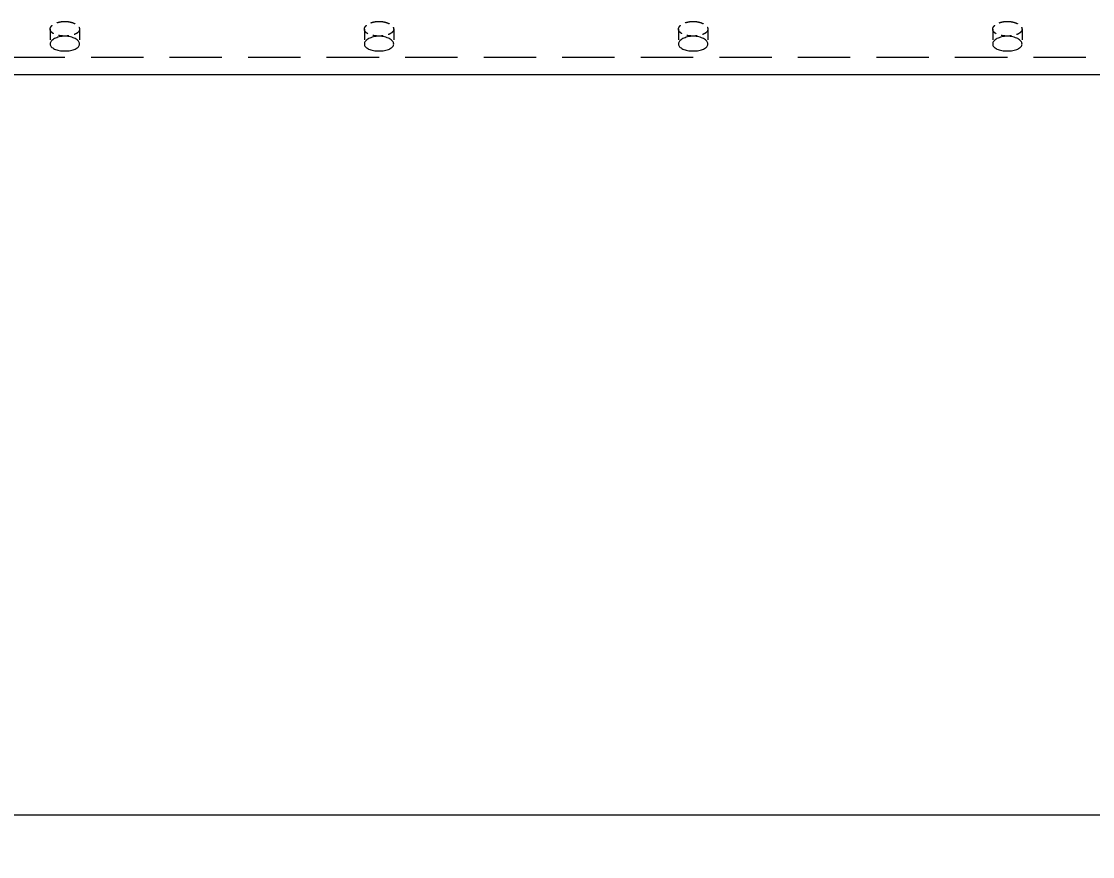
# Model space of a CAD drawing. Header units: millimetres. Extents: x -46397 to 283259, y -8690 to 23983.
# Drawn here: x 157301 to 157813, y -67 to 332 of the extents above; entities that cross this region are included whole.
import ezdxf

# ---------------------------------------------------------------- set-up
doc = ezdxf.new("R2010")
doc.units = ezdxf.units.MM
doc.linetypes.add('HIDDENX2', pattern=[0.75, 0.5, -0.25])
doc.layers.get('Defpoints').update_dxf_attribs({"lineweight": 0})
doc.layers.add('flashshoot', color=7, linetype='Continuous')
doc.layers.add('PHANTOM 2', color=8, linetype='Continuous', lineweight=0)
doc.styles.add('GHI CHÚ 1', font='isocp_IV25.ttf', dxfattribs={"width": 0.8})
doc.dimstyles.new('1-30SCALE', dxfattribs={"dimtxt": 75, "dimasz": 75, "dimexe": 37.5, "dimexo": 30, "dimgap": 30, "dimtad": 1, "dimtoh": 1, "dimdec": 0, "dimdsep": 46, "dimtxsty": 'GHI CHÚ 1', "dimcen": 0.09, "dimclrd": 256, "dimclre": 256, "dimclrt": 2, "dimadec": 0, "dimazin": 0, "dimtfac": 1, "dimtdec": 0, "dimtofl": 0, "dimtmove": 0, "dimatfit": 3, "dimfxl": 1, "dimlwd": 0, "dimlwe": 0, "dimarcsym": 0})

# ---------------------------------------------------------------- blocks, each defined once
blk = doc.blocks.new('A$C90275d84')
at = {"color": 1, "linetype": 'HIDDENX2', "lineweight": 0, "ltscale": 50}
blk.add_line((101.37, 1960), (101.37, -3000), dxfattribs=at)
at = {"color": 2, "linetype": 'Continuous', "lineweight": 0, "ltscale": 10}
blk.add_line((109.55, 1960), (109.55, -3000), dxfattribs=at)
at = {"color": 1, "linetype": 'HIDDENX2', "lineweight": 0, "ltscale": 10}
for p, q in [((87.79, -1183), (94.87, -1183)), ((87.79, -1197), (94.87, -1197)), ((87.79, -1333), (94.87, -1333)), ((87.79, -1347), (94.87, -1347)), ((87.79, -1483), (94.87, -1483)), ((87.79, -1497), (94.87, -1497)), ((87.79, -1633), (94.87, -1633)), ((87.79, -1647), (94.87, -1647))]:
    blk.add_line(p, q, dxfattribs=at)
for points in [[(84.08, -1190), (84.08, -1190.44), (84.1, -1190.89), (84.2, -1191.8), (84.28, -1192.25), (84.48, -1193.11), (84.6, -1193.52), (84.88, -1194.29), (85.04, -1194.64), (85.38, -1195.26), (85.57, -1195.55), (85.97, -1196.07), (86.19, -1196.29), (86.64, -1196.65), (86.88, -1196.78), (87.34, -1196.96), (87.57, -1197), (88.01, -1197), (88.23, -1196.96), (88.68, -1196.78), (88.89, -1196.65), (89.3, -1196.29), (89.5, -1196.07), (89.86, -1195.55), (90.02, -1195.26), (90.3, -1194.64), (90.43, -1194.29), (90.66, -1193.52), (90.76, -1193.11), (90.92, -1192.25), (90.98, -1191.8), (91.06, -1190.89), (91.08, -1190.44), (91.08, -1189.56), (91.06, -1189.11), (90.98, -1188.2), (90.92, -1187.75), (90.76, -1186.89), (90.66, -1186.48), (90.43, -1185.71), (90.3, -1185.36), (90.02, -1184.74), (89.86, -1184.45), (89.5, -1183.93), (89.3, -1183.71), (88.89, -1183.35), (88.68, -1183.22), (88.23, -1183.04), (88.01, -1183), (87.57, -1183), (87.34, -1183.04), (86.88, -1183.22), (86.64, -1183.35), (86.19, -1183.71), (85.97, -1183.93), (85.57, -1184.45), (85.38, -1184.74), (85.04, -1185.36), (84.88, -1185.71), (84.6, -1186.48), (84.48, -1186.89), (84.28, -1187.75), (84.2, -1188.2), (84.1, -1189.11), (84.08, -1189.56), (84.08, -1190)], [(84.08, -1340), (84.08, -1340.44), (84.1, -1340.89), (84.2, -1341.8), (84.28, -1342.25), (84.48, -1343.11), (84.6, -1343.52), (84.88, -1344.29), (85.04, -1344.64), (85.38, -1345.26), (85.57, -1345.55), (85.97, -1346.07), (86.19, -1346.29), (86.64, -1346.65), (86.88, -1346.78), (87.34, -1346.96), (87.57, -1347), (88.01, -1347), (88.23, -1346.96), (88.68, -1346.78), (88.89, -1346.65), (89.3, -1346.29), (89.5, -1346.07), (89.86, -1345.55), (90.02, -1345.26), (90.3, -1344.64), (90.43, -1344.29), (90.66, -1343.52), (90.76, -1343.11), (90.92, -1342.25), (90.98, -1341.8), (91.06, -1340.89), (91.08, -1340.44), (91.08, -1339.56), (91.06, -1339.11), (90.98, -1338.2), (90.92, -1337.75), (90.76, -1336.89), (90.66, -1336.48), (90.43, -1335.71), (90.3, -1335.36), (90.02, -1334.74), (89.86, -1334.45), (89.5, -1333.93), (89.3, -1333.71), (88.89, -1333.35), (88.68, -1333.22), (88.23, -1333.04), (88.01, -1333), (87.57, -1333), (87.34, -1333.04), (86.88, -1333.22), (86.64, -1333.35), (86.19, -1333.71), (85.97, -1333.93), (85.57, -1334.45), (85.38, -1334.74), (85.04, -1335.36), (84.88, -1335.71), (84.6, -1336.48), (84.48, -1336.89), (84.28, -1337.75), (84.2, -1338.2), (84.1, -1339.11), (84.08, -1339.56), (84.08, -1340)], [(84.08, -1490), (84.08, -1490.44), (84.1, -1490.89), (84.2, -1491.8), (84.28, -1492.25), (84.48, -1493.11), (84.6, -1493.52), (84.88, -1494.29), (85.04, -1494.64), (85.38, -1495.26), (85.57, -1495.55), (85.97, -1496.07), (86.19, -1496.29), (86.64, -1496.65), (86.88, -1496.78), (87.34, -1496.96), (87.57, -1497), (88.01, -1497), (88.23, -1496.96), (88.68, -1496.78), (88.89, -1496.65), (89.3, -1496.29), (89.5, -1496.07), (89.86, -1495.55), (90.02, -1495.26), (90.3, -1494.64), (90.43, -1494.29), (90.66, -1493.52), (90.76, -1493.11), (90.92, -1492.25), (90.98, -1491.8), (91.06, -1490.89), (91.08, -1490.44), (91.08, -1489.56), (91.06, -1489.11), (90.98, -1488.2), (90.92, -1487.75), (90.76, -1486.89), (90.66, -1486.48), (90.43, -1485.71), (90.3, -1485.36), (90.02, -1484.74), (89.86, -1484.45), (89.5, -1483.93), (89.3, -1483.71), (88.89, -1483.35), (88.68, -1483.22), (88.23, -1483.04), (88.01, -1483), (87.57, -1483), (87.34, -1483.04), (86.88, -1483.22), (86.64, -1483.35), (86.19, -1483.71), (85.97, -1483.93), (85.57, -1484.45), (85.38, -1484.74), (85.04, -1485.36), (84.88, -1485.71), (84.6, -1486.48), (84.48, -1486.89), (84.28, -1487.75), (84.2, -1488.2), (84.1, -1489.11), (84.08, -1489.56), (84.08, -1490)], [(84.08, -1640), (84.08, -1640.44), (84.1, -1640.89), (84.2, -1641.8), (84.28, -1642.25), (84.48, -1643.11), (84.6, -1643.52), (84.88, -1644.29), (85.04, -1644.64), (85.38, -1645.26), (85.57, -1645.55), (85.97, -1646.07), (86.19, -1646.29), (86.64, -1646.65), (86.88, -1646.78), (87.34, -1646.96), (87.57, -1647), (88.01, -1647), (88.23, -1646.96), (88.68, -1646.78), (88.89, -1646.65), (89.3, -1646.29), (89.5, -1646.07), (89.86, -1645.55), (90.02, -1645.26), (90.3, -1644.64), (90.43, -1644.29), (90.66, -1643.52), (90.76, -1643.11), (90.92, -1642.25), (90.98, -1641.8), (91.06, -1640.89), (91.08, -1640.44), (91.08, -1639.56), (91.06, -1639.11), (90.98, -1638.2), (90.92, -1637.75), (90.76, -1636.89), (90.66, -1636.48), (90.43, -1635.71), (90.3, -1635.36), (90.02, -1634.74), (89.86, -1634.45), (89.5, -1633.93), (89.3, -1633.71), (88.89, -1633.35), (88.68, -1633.22), (88.23, -1633.04), (88.01, -1633), (87.57, -1633), (87.34, -1633.04), (86.88, -1633.22), (86.64, -1633.35), (86.19, -1633.71), (85.97, -1633.93), (85.57, -1634.45), (85.38, -1634.74), (85.04, -1635.36), (84.88, -1635.71), (84.6, -1636.48), (84.48, -1636.89), (84.28, -1637.75), (84.2, -1638.2), (84.1, -1639.11), (84.08, -1639.56), (84.08, -1640)]]:
    blk.add_open_spline(points, degree=3, knots=[0, 0, 0, 0, 1.318854, 1.318854, 2.637708, 2.637708, 3.956563, 3.956563, 5.275417, 5.275417, 6.59427, 6.59427, 7.913123, 7.913123, 9.231977, 9.231977, 10.55083, 10.55083, 11.869683, 11.869683, 13.188536, 13.188536, 14.507389, 14.507389, 15.826243, 15.826243, 17.145097, 17.145097, 18.463951, 18.463951, 19.782805, 19.782805, 21.10166, 21.10166, 22.420514, 22.420514, 23.739368, 23.739368, 25.058222, 25.058222, 26.377077, 26.377077, 27.69593, 27.69593, 29.014783, 29.014783, 30.333636, 30.333636, 31.652489, 31.652489, 32.971343, 32.971343, 34.290196, 34.290196, 35.609049, 35.609049, 36.927902, 36.927902, 38.246757, 38.246757, 39.565611, 39.565611, 40.884465, 40.884465, 42.203319, 42.203319, 42.203319, 42.203319], dxfattribs=at)
at = {"color": 2, "linetype": 'Continuous', "lineweight": 0, "ltscale": 10}
for points in [[(91.18, -1190), (91.18, -1189.56), (91.2, -1189.11), (91.3, -1188.2), (91.38, -1187.75), (91.57, -1186.89), (91.69, -1186.48), (91.98, -1185.71), (92.13, -1185.36), (92.47, -1184.74), (92.66, -1184.45), (93.06, -1183.93), (93.28, -1183.71), (93.73, -1183.35), (93.96, -1183.22), (94.42, -1183.04), (94.65, -1183), (95.09, -1183), (95.32, -1183.04), (95.76, -1183.22), (95.98, -1183.35), (96.39, -1183.71), (96.59, -1183.93), (96.94, -1184.45), (97.11, -1184.74), (97.39, -1185.36), (97.53, -1185.71), (97.76, -1186.48), (97.86, -1186.89), (98.02, -1187.75), (98.08, -1188.2), (98.16, -1189.11), (98.18, -1189.56), (98.18, -1190.44), (98.16, -1190.89), (98.08, -1191.8), (98.02, -1192.25), (97.86, -1193.11), (97.76, -1193.52), (97.53, -1194.29), (97.39, -1194.64), (97.11, -1195.26), (96.94, -1195.55), (96.59, -1196.07), (96.39, -1196.29), (95.98, -1196.65), (95.76, -1196.78), (95.32, -1196.96), (95.09, -1197), (94.65, -1197), (94.42, -1196.96), (93.96, -1196.78), (93.73, -1196.65), (93.28, -1196.29), (93.06, -1196.07), (92.66, -1195.55), (92.47, -1195.26), (92.13, -1194.64), (91.98, -1194.29), (91.69, -1193.52), (91.57, -1193.11), (91.38, -1192.25), (91.3, -1191.8), (91.2, -1190.89), (91.18, -1190.44), (91.18, -1190)], [(91.18, -1340), (91.18, -1339.56), (91.2, -1339.11), (91.3, -1338.2), (91.38, -1337.75), (91.57, -1336.89), (91.69, -1336.48), (91.98, -1335.71), (92.13, -1335.36), (92.47, -1334.74), (92.66, -1334.45), (93.06, -1333.93), (93.28, -1333.71), (93.73, -1333.35), (93.96, -1333.22), (94.42, -1333.04), (94.65, -1333), (95.09, -1333), (95.32, -1333.04), (95.76, -1333.22), (95.98, -1333.35), (96.39, -1333.71), (96.59, -1333.93), (96.94, -1334.45), (97.11, -1334.74), (97.39, -1335.36), (97.53, -1335.71), (97.76, -1336.48), (97.86, -1336.89), (98.02, -1337.75), (98.08, -1338.2), (98.16, -1339.11), (98.18, -1339.56), (98.18, -1340.44), (98.16, -1340.89), (98.08, -1341.8), (98.02, -1342.25), (97.86, -1343.11), (97.76, -1343.52), (97.53, -1344.29), (97.39, -1344.64), (97.11, -1345.26), (96.94, -1345.55), (96.59, -1346.07), (96.39, -1346.29), (95.98, -1346.65), (95.76, -1346.78), (95.32, -1346.96), (95.09, -1347), (94.65, -1347), (94.42, -1346.96), (93.96, -1346.78), (93.73, -1346.65), (93.28, -1346.29), (93.06, -1346.07), (92.66, -1345.55), (92.47, -1345.26), (92.13, -1344.64), (91.98, -1344.29), (91.69, -1343.52), (91.57, -1343.11), (91.38, -1342.25), (91.3, -1341.8), (91.2, -1340.89), (91.18, -1340.44), (91.18, -1340)], [(91.18, -1490), (91.18, -1489.56), (91.2, -1489.11), (91.3, -1488.2), (91.38, -1487.75), (91.57, -1486.89), (91.69, -1486.48), (91.98, -1485.71), (92.13, -1485.36), (92.47, -1484.74), (92.66, -1484.45), (93.06, -1483.93), (93.28, -1483.71), (93.73, -1483.35), (93.96, -1483.22), (94.42, -1483.04), (94.65, -1483), (95.09, -1483), (95.32, -1483.04), (95.76, -1483.22), (95.98, -1483.35), (96.39, -1483.71), (96.59, -1483.93), (96.94, -1484.45), (97.11, -1484.74), (97.39, -1485.36), (97.53, -1485.71), (97.76, -1486.48), (97.86, -1486.89), (98.02, -1487.75), (98.08, -1488.2), (98.16, -1489.11), (98.18, -1489.56), (98.18, -1490.44), (98.16, -1490.89), (98.08, -1491.8), (98.02, -1492.25), (97.86, -1493.11), (97.76, -1493.52), (97.53, -1494.29), (97.39, -1494.64), (97.11, -1495.26), (96.94, -1495.55), (96.59, -1496.07), (96.39, -1496.29), (95.98, -1496.65), (95.76, -1496.78), (95.32, -1496.96), (95.09, -1497), (94.65, -1497), (94.42, -1496.96), (93.96, -1496.78), (93.73, -1496.65), (93.28, -1496.29), (93.06, -1496.07), (92.66, -1495.55), (92.47, -1495.26), (92.13, -1494.64), (91.98, -1494.29), (91.69, -1493.52), (91.57, -1493.11), (91.38, -1492.25), (91.3, -1491.8), (91.2, -1490.89), (91.18, -1490.44), (91.18, -1490)], [(91.18, -1640), (91.18, -1639.56), (91.2, -1639.11), (91.3, -1638.2), (91.38, -1637.75), (91.57, -1636.89), (91.69, -1636.48), (91.98, -1635.71), (92.13, -1635.36), (92.47, -1634.74), (92.66, -1634.45), (93.06, -1633.93), (93.28, -1633.71), (93.73, -1633.35), (93.96, -1633.22), (94.42, -1633.04), (94.65, -1633), (95.09, -1633), (95.32, -1633.04), (95.76, -1633.22), (95.98, -1633.35), (96.39, -1633.71), (96.59, -1633.93), (96.94, -1634.45), (97.11, -1634.74), (97.39, -1635.36), (97.53, -1635.71), (97.76, -1636.48), (97.86, -1636.89), (98.02, -1637.75), (98.08, -1638.2), (98.16, -1639.11), (98.18, -1639.56), (98.18, -1640.44), (98.16, -1640.89), (98.08, -1641.8), (98.02, -1642.25), (97.86, -1643.11), (97.76, -1643.52), (97.53, -1644.29), (97.39, -1644.64), (97.11, -1645.26), (96.94, -1645.55), (96.59, -1646.07), (96.39, -1646.29), (95.98, -1646.65), (95.76, -1646.78), (95.32, -1646.96), (95.09, -1647), (94.65, -1647), (94.42, -1646.96), (93.96, -1646.78), (93.73, -1646.65), (93.28, -1646.29), (93.06, -1646.07), (92.66, -1645.55), (92.47, -1645.26), (92.13, -1644.64), (91.98, -1644.29), (91.69, -1643.52), (91.57, -1643.11), (91.38, -1642.25), (91.3, -1641.8), (91.2, -1640.89), (91.18, -1640.44), (91.18, -1640)]]:
    blk.add_open_spline(points, degree=3, knots=[0, 0, 0, 0, 1.318789, 1.318789, 2.637578, 2.637578, 3.956368, 3.956368, 5.275157, 5.275157, 6.593945, 6.593945, 7.912734, 7.912734, 9.231522, 9.231522, 10.550311, 10.550311, 11.869099, 11.869099, 13.187888, 13.187888, 14.506676, 14.506676, 15.825465, 15.825465, 17.144254, 17.144254, 18.463043, 18.463043, 19.781833, 19.781833, 21.100622, 21.100622, 22.419411, 22.419411, 23.7382, 23.7382, 25.05699, 25.05699, 26.375779, 26.375779, 27.694567, 27.694567, 29.013356, 29.013356, 30.332144, 30.332144, 31.650933, 31.650933, 32.969721, 32.969721, 34.28851, 34.28851, 35.607298, 35.607298, 36.926087, 36.926087, 38.244876, 38.244876, 39.563665, 39.563665, 40.882454, 40.882454, 42.201244, 42.201244, 42.201244, 42.201244], dxfattribs=at)
blk = doc.blocks.new('*D621')
at = {"layer": 'Defpoints', "color": 0, "transparency": 16777216}
for p in [(156121.93, 321.49, -1.5), (160771.93, 321.49, -1.5), (160771.93, -46.65)]:
    blk.add_point(p, dxfattribs=at)
at = {"layer": 'PHANTOM 2', "linetype": 'Continuous', "lineweight": 0, "transparency": 16777216}
for p, q in [((156121.93, 301.49), (156121.93, -66.65)), ((160771.93, 301.49), (160771.93, -66.65)), ((156166.93, -46.65), (160726.93, -46.65))]:
    blk.add_line(p, q, dxfattribs=at)
at = {"layer": 'PHANTOM 2', "transparency": 16777216}
for points in [[(156166.93, -39.15), (156166.93, -54.15), (156121.93, -46.65)], [(160726.93, -39.15), (160726.93, -54.15), (160771.93, -46.65)]]:
    blk.add_solid(points, dxfattribs=at)
at = {"layer": 'PHANTOM 2', "color": 2, "transparency": 16777216, "insert": (158446.93, -0.53), "char_height": 50, "attachment_point": 5, "style": 'GHI CHÚ 1'}
blk.add_mtext('P150x31=4650', dxfattribs=at)

msp = doc.modelspace()

# ---------------------------------------------------------------- block references
at = {"layer": 'flashshoot', "rotation": 270}
msp.add_blockref('A$C90275d84', (158961.93, 416.21, -1.5), dxfattribs=at)

# ---------------------------------------------------------------- dimensions: what is measured, and where the dimension line sits
at = {"layer": 'PHANTOM 2'}
dim = msp.add_linear_dim(base=(160771.93, -46.65), p1=(156121.93, 321.49, -1.5), p2=(160771.93, 321.49, -1.5), text='P150x31=<>', dimstyle='1-30SCALE', override={"dimtxt": 50, "dimasz": 45, "dimexe": 20, "dimexo": 20, "dimgap": 20, "dimpost": '', "dimtmove": 1}, dxfattribs=at)
dim.commit()
dim.dimension.update_dxf_attribs({"geometry": '*D621', "text_midpoint": (158446.93, -0.53)})

doc.saveas('drawing.dxf')
